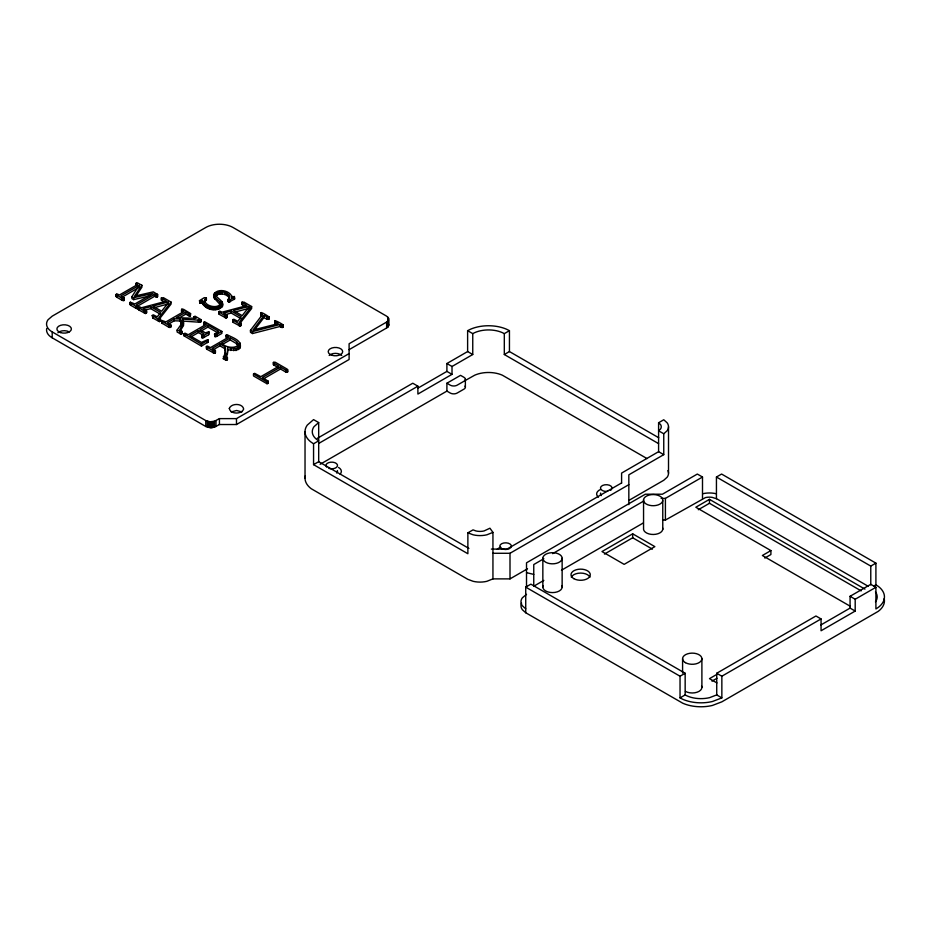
<?xml version="1.0" encoding="UTF-8"?>
<svg xmlns="http://www.w3.org/2000/svg" width="931" height="931" viewBox="0 0 931 931"><rect width="100%" height="100%" fill="white"/><g stroke="black" fill="none" stroke-linecap="round" stroke-linejoin="round"><path stroke-width="1.4" d="M181.405 325.082L181.417 321.649L180.079 319.007L174.26 318.833L167.452 322.754L170.85 324.942L170.536 327.386L168.744 327.235L161.785 322.999L162.11 320.543L165.939 321.882L184.105 311.385L181.801 309.173L183.582 309.325L190.552 313.561L190.238 316.016L185.63 314.236L179.776 317.622M181.417 321.649L180.951 324.651L177.111 330.086L177.111 332.053L181.01 334.089L182.15 333.438L182.15 331.459L179.66 329.807L183.43 323.581L182.499 319.077L199.921 320.287L201.061 319.636L195.044 316.156L193.904 316.819L194.218 318.309M215.957 294.021L215.783 296.652C214.537 287.609 234.868 293.056 228.06 299.479L228.06 301.446L229.201 302.075L234.6 298.956L234.286 296.512L231.994 296.954C229.887 290.1 216.888 287.9 213.63 294.661L214.991 297.338L219.949 301.935L220.391 303.867C216.935 310.186 200.06 304.356 206.391 297.955L204.285 297.664L199.502 300.643L199.816 303.087L201.596 302.947L202.469 302.447L202.469 300.469L200.642 301.307L199.502 300.643M225.418 353.722L224.813 346.693L219.972 343.9L212.024 348.485L215.422 350.673L215.422 352.64L214.281 353.303L206.926 349.276L206.356 346.751L207.497 346.099L210.499 347.612L228.677 337.115L226.058 335.381L227.199 334.718C232.156 337.674 242.619 340.164 240.023 347.973L236.183 350.44L227.513 349.765M202.469 302.447C204.494 310.116 217.703 312.525 222.521 306.171L222.078 301.702L216.818 296.791L215.783 294.673M222.521 306.171L222.625 302.994M180.451 330.633L183.43 325.547L183.279 320.508M204.634 299.933L204.541 302.761L204.541 300.794M349.102 349.66L386.633 327.98L388.204 326.63L388.692 324.477M240.023 346.006L236.183 348.473L227.513 347.798L227.443 352.127L225.686 356.375L227.42 357.597L227.42 359.564L226.28 360.227L223.289 358.726L225.418 351.755L224.813 346.693M388.506 320.194L388.506 318.03L386.633 316.168L233.064 227.501A19.307 11.149 0 0 0 205.763 227.501L52.206 316.156L48.016 319.775A19.307 11.149 0 0 0 52.206 331.913L52.206 337.825L205.774 426.491L210.895 427.713L214.514 427.154L219.425 424.524L236.486 424.524L349.102 359.506L349.102 343.748L386.633 322.068L388.506 320.194L388.506 326.106M240.023 347.973L240.338 343.958M226.128 357.283L227.443 354.106L227.804 349.858M223.289 358.726L224.883 354.979M204.634 301.912L206.391 299.922L206.391 297.955M141.884 285.247L134.518 296.151L153.324 291.857L157.653 294.568L156.501 295.232L154.593 294.347L136.426 304.833L138.277 306.124L137.963 308.58L136.17 308.417L130.561 305.182L130.293 302.179L134.902 303.96L153.068 293.463L133.668 297.652L131.923 296.652L139.103 285.398L120.925 295.895L124.312 298.071L123.998 300.515L122.217 300.364L116.596 297.117L116.026 294.603L117.166 293.94L119.401 295.011L137.579 284.525L136.054 283.42L137.194 282.756L141.884 285.247L141.884 287.214L135.251 297.036M129.979 304.623L130.293 302.179M137.963 308.58L138.277 306.124M137.637 306.113L154.593 296.314L157.339 297.012L157.653 294.568M170.536 327.386L170.85 324.942M190.238 316.016L190.552 313.561M181.848 333.915L182.15 331.459M215.108 353.117L215.422 350.673M171.071 302.098L158.805 317.762L160.551 318.996L160.551 320.962L159.41 321.626L152.8 318.018L152.219 315.493L153.359 314.841L157.223 316.854L160.691 312.42L150.694 306.648L143.06 308.673L146.551 310.907L146.551 312.874L145.411 313.538L138.777 309.93L138.207 307.405L139.347 306.753L141.477 307.765L166.381 301.144L161.319 298.001L163.414 297.676L171.071 302.098L171.071 304.065L159.678 318.611M251.638 306.532L239.36 322.196L241.117 323.418L241.117 325.396L239.965 326.048L233.355 322.452L232.773 319.927L233.914 319.263L237.789 321.276L241.257 316.854L231.249 311.082L223.615 313.107L227.106 315.341L227.106 317.308L225.965 317.971L219.332 314.364L218.762 311.838L219.902 311.175L222.044 312.188L246.936 305.577L241.874 302.435L243.969 302.098L251.638 306.532L251.638 308.498L240.233 323.045M232.773 321.893L233.087 319.449M116.026 296.57L116.34 294.126M123.998 300.515L124.312 298.071M136.624 285.933L136.368 282.943M146.237 313.351L146.551 310.907M160.237 321.439L160.551 318.996M161.785 322.999L162.11 320.543M182.057 310.198L182.057 312.176L181.801 309.173M184.059 333.88L185.211 333.228L188.213 334.741L206.379 324.244L203.761 322.51L204.901 321.847L221.881 331.424L221.881 333.403L216.632 336.428L214.852 336.568L214.537 334.124L218.832 331.424L207.904 325.128L199.979 329.702L205.437 332.856L208.951 331.715L208.684 334.706L203.714 337.581L201.946 337.732L201.62 335.276L203.912 333.729L198.454 330.575L189.738 335.614L201.445 342.387L207.729 339.64L208.044 342.084L201.445 346.111L184.059 335.858L184.059 333.88L201.445 344.144L208.044 340.118M184.059 335.858L184.385 333.403M182.499 319.077L182.499 321.055L199.921 322.266L201.061 321.602L201.061 319.636M204.331 323.057L204.331 325.035L204.087 322.033M226.792 317.785L227.106 315.341M206.356 348.729L206.67 346.274M226.629 335.928L226.629 337.906L226.373 334.904M240.792 325.873L241.117 323.418M227.106 360.041L227.42 357.597M287.842 369.735L285.747 370.061L280.522 367.047L262.344 377.544L268.14 381.105L268.14 383.072L266.999 383.735L253.5 375.949L253.5 373.971L254.64 373.319L260.82 376.659L278.997 366.162L273.772 363.148L273.516 362.124L275.297 362.275L287.272 369.188L287.842 371.702L285.747 372.028L280.522 369.013L263.554 378.812M267.825 383.549L268.14 381.105M138.207 309.383L139.347 308.72M164.135 301.819L161.319 299.98L162.459 299.317M218.762 313.805L219.088 311.361M245.819 306.904L241.874 304.402L242.188 301.958M202.469 300.469C204.494 308.149 217.703 310.558 222.521 304.204M250.451 330.354L262.472 314.55C254.768 307.37 279.591 322.638 264.055 315.458L252.953 330.04L278.218 323.639C265.451 314.771 292.253 328.678 279.812 324.558L252.569 331.576L250.451 330.354L250.451 332.32L252.569 333.542L279.812 326.525L282.268 327.526L283.082 327.049L282.989 324.733M254.652 329.76L264.055 317.424L264.055 315.458M215.957 295.988C219.565 292.125 226.989 293.928 229.608 298.106L229.608 296.139M262.472 316.517L260.831 315.458L261.041 312.839M228.06 301.446L228.537 298.956M264.055 317.424C265.568 319.1 270.479 321.02 268.966 316.633M201.62 337.243L202.19 334.729M228.06 299.479L230.143 299.782L234.6 296.989M201.62 335.276L203.714 335.602L209.266 332.192M628.832 504.649L628.832 474.822L663.756 454.654L663.756 433.776L667.155 430.716A17.875 10.322 0 0 0 667.155 422.814L663.756 419.765L658.589 422.744L658.589 451.675L621.594 473.088L621.594 483.201M231.109 411.921L236.672 410.49L241.92 411.944M526.515 594.339L522.326 597.853A17.875 10.322 0 0 0 522.326 605.755L525.724 608.804M313.561 443.761L311.21 442.213A29.943 17.293 0 0 1 307.3 425.071L313.561 419.613L318.681 422.569L314.003 426.677A22.693 13.104 0 0 0 316.971 439.665L318.693 440.805L313.561 443.761L313.561 464.65L467.874 553.736L467.874 532.846L473.041 529.867L475.939 530.949A10.625 6.133 0 0 0 484.073 530.949L489.939 528.214L492.941 532.392L492.941 578.884L486.855 581.316A17.875 10.322 0 0 1 473.169 581.316L467.874 579.35L311.21 488.705A29.943 17.293 0 0 1 305.287 475.927M122.147 297.164L139.103 287.376L139.103 285.398M190.238 314.05L185.63 312.269L176.25 317.68L196.15 318.332L193.904 316.819M168.592 324.069L174.26 320.799L180.079 320.974L181.417 323.627M190.983 336.871L198.454 332.553L202.83 335.067M201.119 331.017L207.904 327.095L217.61 332.693M214.537 334.124L216.632 334.45L221.881 331.424M230.201 338L221.497 343.027C228.654 351.383 249.345 346.227 230.201 338L230.201 339.966L222.742 344.272M213.164 349.8L219.972 345.867L224.813 348.671M52.206 331.913L205.774 420.579L209.952 421.766L214.514 421.243L219.425 418.613L236.486 418.613L349.102 353.594M317.331 438.326L412.77 383.223L417.891 386.179L417.891 394.057L452.012 374.355L452.012 366.477L472.75 354.513L472.75 333.635L467.618 330.668L467.618 351.557L446.903 363.521L446.903 371.399L417.647 388.285M472.75 333.635L474.717 332.635A22.693 13.104 0 0 1 502.344 332.635L504.311 333.635L509.443 330.668L509.443 351.557L658.729 437.745M318.681 443.459L417.891 386.179M446.903 383.223L460.542 375.344L463.964 377.311A4.83 2.781 0 0 1 463.964 381.256L457.133 385.19A4.83 2.781 0 0 1 450.313 385.19L446.903 383.223L446.903 391.101L320.113 464.301M313.561 464.65L318.693 461.683L318.681 422.569M504.311 333.635L504.311 354.513L509.443 351.557M465.36 380.442L474.717 375.193A22.693 13.104 0 0 1 502.344 375.193L647.045 458.587M492.941 532.392L486.855 534.813A17.875 10.322 0 0 1 473.169 534.813L467.874 532.846M621.594 482.945L506.999 549.092L491.359 549.092M492.941 553.282L510.002 553.282L628.832 484.667M628.832 500.436L663.756 480.268L667.155 477.219A17.875 10.322 0 0 0 667.899 470.597M543.832 558.728L533.754 564.547L533.754 586.216L543.832 580.397M552.642 553.642L643.309 501.297M492.941 578.884L510.002 578.884L527.516 568.783M661.138 498.388L665.409 498.388L702.498 477.021L702.498 498.702M525.724 587.135L530.879 584.156L685.158 673.264L685.158 694.933L680.037 697.889L680.037 676.22L525.724 587.135L525.724 612.749L682.714 703.196A29.943 17.293 0 0 0 712.401 705.454L721.851 701.834L878.259 611.341A29.943 17.293 0 0 0 884.194 598.563M716.439 498.702L716.439 477.021L721.595 474.042L875.908 563.139L875.908 584.808L878.259 586.355A29.943 17.293 0 0 1 878.259 607.408L875.908 608.955L875.908 587.286L870.776 584.319L850.073 596.294L850.073 608.106L820.816 624.992M561.463 570.226L643.309 522.966M632.684 533.824L601.973 551.559L624.154 564.361L654.865 546.637L632.684 533.824L632.684 537.769L604.428 554.085M662.569 520.057L665.409 520.057L705.395 497.62A10.625 6.133 0 0 1 712.215 497.363L716.812 498.865L868.123 586.227M864.946 589.125L709.469 499.353L695.818 507.232L770.903 550.582L770.903 554.527L764.805 558.041M698.297 509.734L709.469 503.287L861.187 590.894M770.903 550.582L762.373 555.504L849.956 606.081M680.037 676.22L685.158 673.264M870.776 584.877L870.776 566.095L875.908 563.139M716.986 674.312L709.48 678.641L716.917 682.935M873.86 585.995L875.908 584.808M711.982 681.143L716.986 678.245M721.851 676.22L721.851 697.889L716.73 694.933L716.73 673.264L721.851 676.22L821.061 618.94L821.061 630.764L855.193 611.062L855.193 599.25L875.908 587.286M467.618 330.668L470.306 329.318A29.943 17.293 0 0 1 506.755 329.318L509.443 330.668M716.73 673.264L815.94 615.996L821.061 618.94M721.851 697.889L712.401 701.509A29.943 17.293 0 0 1 682.714 699.251L680.037 697.889M716.905 694.84L709.631 697.645A22.693 13.104 0 0 1 687.136 695.934L684.983 694.84M167.952 302.063L152.8 306.101L161.645 311.21L168.523 302.377L167.952 302.063L167.952 304.03L154.174 307.707M248.519 306.485L233.355 310.535L242.2 315.644L249.077 306.811L248.519 306.485L249.077 308.778M234.728 312.141L248.519 308.464M144.328 310.302L150.694 308.615L160.691 314.399M224.895 314.736L231.249 313.049L241.257 318.821M131.923 296.652L131.923 298.618L133.668 299.619L150.019 295.872M116.34 296.093L117.166 295.907M116.026 294.603L122.217 298.397L123.998 298.548M138.207 307.405L144.456 311.233L146.237 311.385M152.219 315.493L158.468 319.321L160.237 319.473M218.762 311.838L225.011 315.667L226.792 315.818M184.385 335.381L185.211 335.195M232.773 319.927L239.023 323.755L240.792 323.895M206.67 348.252L207.497 348.066M223.289 356.748L227.106 358.074M253.5 373.971L266.045 381.431L267.825 381.582M130.293 304.146L131.12 303.971M129.979 302.656L136.17 306.45L137.963 306.613M161.785 321.02L168.744 325.256L170.536 325.419M177.111 330.086L181.848 331.936M206.356 346.751L213.315 350.987L215.108 351.15M205.251 299.293L206.391 299.922M206.903 341.421L208.044 342.084M526.515 572.658L533.754 574.392M716.439 477.021L870.776 566.095M504.311 354.513L658.589 443.633M663.756 433.776L658.589 430.797L660.451 429.121A10.625 6.133 0 0 0 660.451 424.42L658.589 422.744M658.589 451.675L663.756 454.654M702.498 477.021L697.331 474.042L662.407 494.21L645.346 494.21L526.515 562.813L526.515 587.112M467.618 351.557L472.75 354.513M446.903 363.521L452.012 366.477M850.073 596.294L855.193 599.25M446.903 371.399L452.012 374.355M850.073 608.106L855.193 611.062M446.903 391.101L450.313 393.068A4.83 2.781 0 0 0 457.133 393.068L463.964 389.135A4.83 2.781 0 0 0 465.011 386.097M632.684 537.769L652.398 549.15M230.201 339.966L235.811 343.202L238.115 345.89L238.115 343.923M273.202 362.601L273.202 364.568L277.95 367.536M468.91 548.417L318.693 461.683M525.724 612.749L522.326 609.689A17.875 10.322 0 0 1 521.569 603.067M282.5 326.315L283.082 327.049M268.489 318.239L269.059 318.961M275.041 320.927L275.32 323.93L275.32 321.963M213.63 294.661L213.862 297.664L220.414 304.914L220.414 302.947M189.971 314.981L190.552 315.539M157.653 296.535L157.06 294.01M215.422 352.64L214.84 350.114M181.568 332.879L182.15 333.438M170.268 326.35L170.85 326.909M227.42 359.564L226.85 357.05M160.551 320.962L159.981 318.437M146.551 312.874L145.981 310.36M234.6 298.956L234.286 296.512M222.625 304.961L222.078 301.702M240.373 346.995L240.012 342.945M709.469 499.353L709.469 503.287M701.893 658.706L701.893 687.415M682.586 658.706L682.586 673.055M668.516 426.77L668.516 473.262M665.409 498.388L665.409 520.057M662.767 500.68A9.647 5.574 0 0 1 647.545 504.672A9.647 5.574 0 0 1 649.163 495.059A9.647 5.574 0 0 1 662.767 500.68L662.767 529.448M643.554 499.598L643.554 528.366A9.647 5.574 0 0 0 653.481 534.475A9.647 5.574 0 0 0 662.674 527.993M562.138 558.263A9.647 5.574 0 0 1 547.661 563.08A9.647 5.574 0 0 1 547.661 553.433A9.647 5.574 0 0 1 562.138 558.263L562.138 587.019M542.843 558.263L542.843 587.019M510.002 553.282L510.002 578.884M465.372 379.278L465.372 387.168M388.692 318.577L388.692 325.571M388.204 320.718L388.204 326.63M387.785 317.029L387.785 319.391M387.785 321.207L387.785 327.118M386.633 322.068L386.633 327.98M305.031 431.693L305.031 478.185M287.528 370.212L287.528 372.179M286.701 370.387L286.701 372.365M285.747 370.061L285.747 372.028M282.768 325.385L282.768 327.351M282.268 325.559L282.268 327.526M281.686 325.536L281.686 327.503M280.976 325.233L280.976 327.2M280.522 367.047L280.522 369.013M279.812 324.558L279.812 326.525M274.773 321.23L274.831 323.546M273.772 363.148L273.772 365.115M268.745 317.285L268.745 319.263M268.244 317.459L268.244 319.438M267.663 317.436L267.663 319.403M266.976 317.145L266.976 319.112M266.999 381.768L266.999 383.735M261.297 313.863L261.297 315.842M260.831 313.491L260.831 315.458M260.761 313.142L260.761 315.109M252.569 331.576L252.569 333.542M242.444 302.982L242.444 304.949M241.874 302.435L241.874 304.402M239.965 324.081L239.965 326.048M239.314 346.879L239.314 348.857M239.023 323.755L239.023 325.722M238.243 347.659L238.243 349.637M237.312 342.445L237.312 344.412M236.486 418.613L236.486 424.524M236.183 348.473L236.183 350.44M234.03 297.536L234.03 299.514M233.704 348.764L233.704 350.731M233.355 320.485L233.355 322.452M231.668 295.744L231.668 297.722M231.249 311.082L231.249 313.049M230.818 348.543L230.818 350.51M230.143 299.782L230.143 301.749M229.201 300.108L229.201 302.075M228.665 294.743L228.665 296.71M228.374 299.922L228.374 301.9M227.048 293.533L227.048 295.499M226.28 358.249L226.28 360.227M225.965 315.993L225.965 317.971M226.058 335.381L226.058 337.348M225.325 357.923L225.325 359.89M225.011 315.667L225.011 317.634M224.767 292.52L224.767 294.487M222.265 291.997L222.265 293.963M221.764 305.333L221.764 307.3M220.822 291.927L220.822 293.905M220.344 306.38L220.344 308.359M219.949 301.935L219.949 303.913M219.972 343.9L219.972 345.867M219.495 292.055L219.495 294.021M219.332 312.385L219.332 314.364M219.425 418.613L219.425 424.524M218.773 307.114L218.773 309.08M218.296 292.357L218.296 294.336M217.202 292.858L217.202 294.836M217.051 307.579L217.051 309.558M216.632 334.45L216.632 336.428M216.434 293.416L216.434 295.383M216.015 420.579L216.015 426.491M215.678 334.788L215.678 336.754M215.189 307.777L215.189 309.755M214.991 297.338L214.991 299.305M214.852 334.601L214.852 336.568M214.561 292.8L214.561 294.766M214.514 421.243L214.514 427.154M214.281 351.324L214.281 353.303M213.862 295.697L213.862 297.664M213.665 421.487L213.665 427.399M213.315 350.987L213.315 352.965M213.176 307.719L213.176 309.686M212.768 421.662L212.768 427.573M211.837 421.766L211.837 427.678M211.337 307.451L211.337 309.418M210.895 421.801L210.895 427.713M209.952 421.766L209.952 427.678M209.591 307.009L209.591 308.976M209.021 421.662L209.021 427.573M208.684 332.739L208.684 334.706M208.125 421.487L208.125 427.399M207.916 306.38L207.916 308.347M207.904 325.128L207.904 327.095M207.729 339.64L207.729 341.607M207.473 340.665L207.473 342.631M207.276 421.243L207.276 427.154M206.926 347.31L206.926 349.276M206.333 305.566L206.333 307.544M205.914 298.479L205.914 300.457M205.774 420.579L205.774 426.491M205.088 299.165L205.088 301.132M204.599 304.39L204.599 306.357M203.761 322.51L203.761 324.477M203.714 335.602L203.714 337.581M203.377 303.145L203.377 305.124M202.667 301.842L202.667 303.809M202.772 335.94L202.772 337.906M201.946 335.754L201.946 337.732M201.596 300.969L201.596 302.947M201.445 344.144L201.445 346.111M200.747 320.113L200.747 322.079M200.642 301.307L200.642 303.273M199.921 320.287L199.921 322.266M199.816 301.12L199.816 303.087M198.966 319.961L198.966 321.928M198.454 330.575L198.454 332.553M198.35 319.601L198.35 321.579M194.486 317.378L194.486 319.345M189.412 314.224L189.412 316.191M188.446 313.887L188.446 315.853M185.63 312.269L185.63 314.236M183.593 322.01L183.43 325.547M181.487 309.651L181.487 311.617M180.975 320.287L180.975 322.254M180.951 324.651L180.951 326.618M181.01 332.123L181.01 334.089M180.079 319.007L180.079 320.974M180.044 331.785L180.044 333.752M174.26 318.833L174.26 320.799M169.71 325.594L169.71 327.572M168.744 325.256L168.744 327.235M162.355 321.579L162.355 323.546M161.889 298.548L161.889 300.527M161.319 298.001L161.319 299.98M159.41 319.647L159.41 321.626M158.468 319.321L158.468 321.288M157.339 295.046L157.339 297.012M156.501 295.232L156.501 297.198M155.535 294.894L155.535 296.861M154.593 294.347L154.593 296.314M152.8 316.051L152.8 318.018M150.694 306.648L150.694 308.615M145.411 311.571L145.411 313.538M144.456 311.233L144.456 313.212M138.777 307.963L138.777 309.93M137.136 306.788L137.136 308.755M136.17 306.45L136.17 308.417M136.054 283.42L136.054 285.386M133.668 297.652L133.668 299.619M130.561 303.215L130.561 305.182M123.171 298.723L123.171 300.701M122.217 298.397L122.217 300.364M116.596 295.15L116.596 297.117M329.178 355.444A7.239 4.178 0 0 1 341.724 355.444M57.873 332.786A7.239 4.178 0 0 1 69.266 331.913M52.206 337.825A19.307 11.149 0 0 1 46.713 328.492M598.424 497.189A9.647 5.574 0 0 1 600.658 489.415M601.251 495.629A5.795 3.34 0 0 1 600.681 493.093M497.247 549.29A9.647 5.574 0 0 1 500.773 547.242M338.547 467.443A9.647 5.574 0 0 1 340.083 474.17M337.325 470.527A5.795 3.34 0 0 1 336.743 473.064M326.711 467.153A5.795 3.34 0 0 1 330.726 462.183A5.795 3.34 0 0 1 337.429 466.059A5.795 3.34 0 0 1 328.829 468.374M509.699 548.522A5.795 3.34 0 0 1 500.156 547.3A5.795 3.34 0 0 1 506.103 542.831A5.795 3.34 0 0 1 510.619 547.835M611.865 488.903A5.795 3.34 0 0 0 604.778 484.807A5.795 3.34 0 0 0 602.182 490.404L603.381 490.94A5.795 3.34 0 0 0 607.768 491.265M611.283 489.718A5.795 3.34 0 0 1 610.364 490.404M701.567 685.972A9.647 5.574 0 0 1 697.063 692.233A9.647 5.574 0 0 1 685.414 691.349M702.626 493.756A17.875 10.322 0 0 1 716.311 493.756M561.812 585.576A9.647 5.574 0 0 1 552.49 592.593A9.647 5.574 0 0 1 543.169 585.576M875.466 591.872A22.693 13.104 0 0 1 875.466 601.892M571.32 577.208A9.647 5.574 0 0 1 580.641 573.077A9.647 5.574 0 0 1 589.963 577.208M229.305 408.465C230.353 414.446 241.723 414.516 243.678 409.046C242.619 403.076 231.26 403.007 229.305 408.465M331.832 355.246A7.239 4.178 0 0 0 342.689 351.627A7.239 4.178 0 0 0 331.832 348.008A7.239 4.178 0 0 0 331.832 355.246M60.527 332.576A7.239 4.178 0 0 0 71.384 328.957A7.239 4.178 0 0 0 60.527 325.338A7.239 4.178 0 0 0 60.527 332.576M685.414 662.651A9.647 5.574 0 0 0 701.567 660.149A9.647 5.574 0 0 0 689.743 653.318A9.647 5.574 0 0 0 685.414 662.651M573.822 578.651A9.647 5.574 0 0 0 589.963 576.149A9.647 5.574 0 0 0 578.151 569.33A9.647 5.574 0 0 0 573.822 578.651"/></g></svg>
